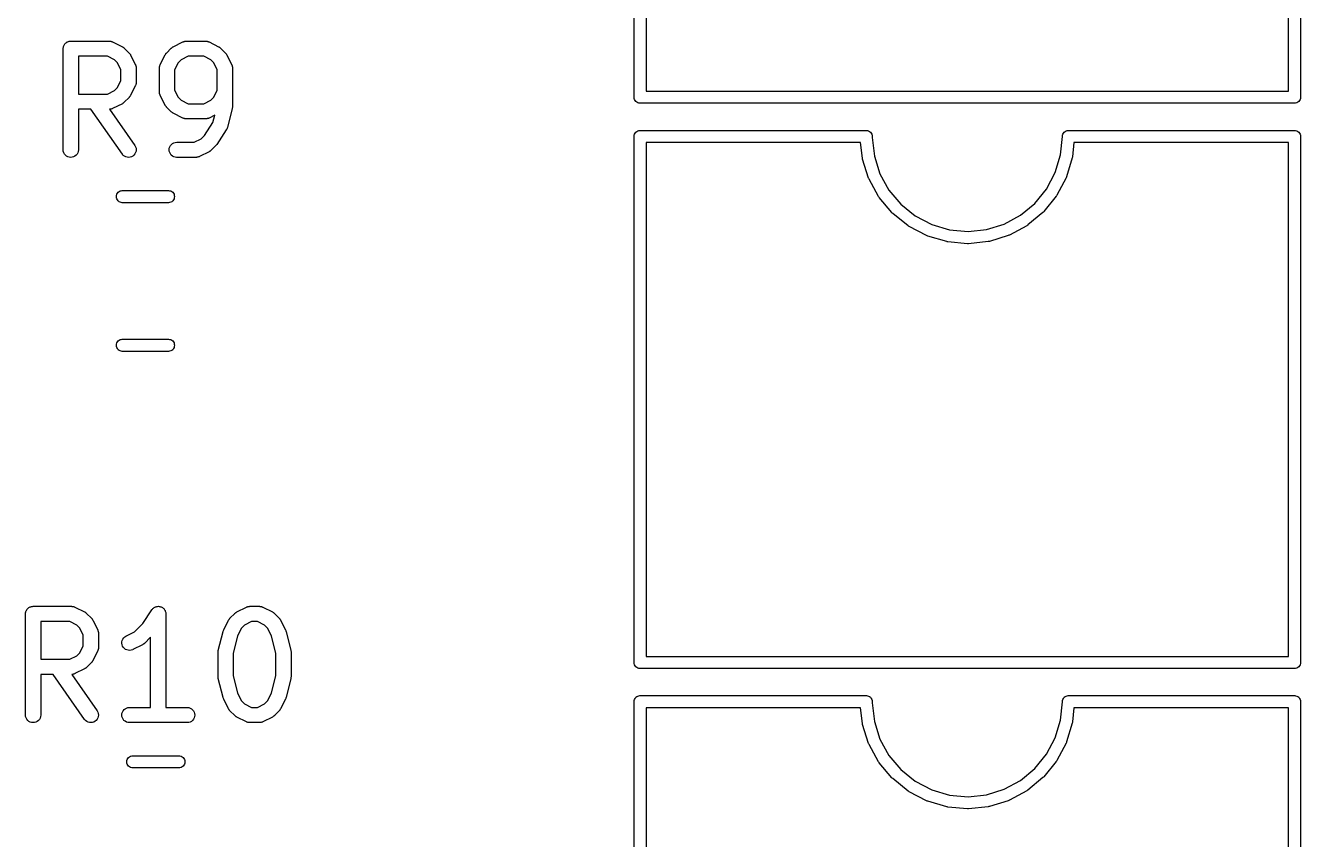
# Model space of a CAD drawing. Extents: x 59.2 to 126.8, y -130.7 to -65.9.
# Drawn here: x 99.41 to 112.02, y -114.47 to -106.42 of the extents above; entities that cross this region are included whole.
import ezdxf

# ---------------------------------------------------------------- set-up
doc = ezdxf.new("R2010")
doc.units = 0
doc.layers.add('BLACK', color=7, linetype='CONTINUOUS')

msp = doc.modelspace()

# ---------------------------------------------------------------- linework, layer by layer
at = {"layer": 'BLACK', "linetype": 'CONTINUOUS'}
for p, q in [((105.429, -107.127), (105.429, -101.933)), ((105.549, -101.99), (105.549, -107.07)), ((111.899, -107.07), (111.899, -101.99)), ((112.019, -101.933), (112.019, -107.127)), ((99.7829, -106.649), (99.7837, -106.642)), ((99.7829, -106.65), (99.7829, -106.649)), ((99.7829, -107.65), (99.7829, -106.65)), ((99.7829, -106.65), (99.7829, -106.65)), ((99.7829, -106.65), (99.7829, -106.65)), ((99.7829, -106.65), (99.7829, -106.65)), ((99.7837, -106.642), (99.7844, -106.635)), ((99.7844, -106.635), (99.7845, -106.635)), ((99.7845, -106.635), (99.7867, -106.628)), ((99.7845, -106.635), (99.7845, -106.635)), ((99.7867, -106.628), (99.7888, -106.621)), ((99.7888, -106.621), (99.7889, -106.621)), ((99.7889, -106.621), (99.789, -106.621)), ((99.789, -106.621), (99.7924, -106.615)), ((99.7924, -106.615), (99.7957, -106.608)), ((99.7957, -106.608), (99.7959, -106.608)), ((99.7959, -106.608), (99.796, -106.608)), ((99.796, -106.608), (99.8006, -106.603)), ((99.8006, -106.603), (99.8051, -106.597)), ((99.8051, -106.597), (99.8053, -106.597)), ((99.8053, -106.597), (99.8054, -106.597)), ((99.8054, -106.597), (99.8109, -106.592)), ((99.8109, -106.592), (99.8164, -106.588)), ((99.8164, -106.588), (99.8166, -106.588)), ((99.8166, -106.588), (99.8168, -106.588)), ((99.8168, -106.588), (99.8231, -106.584)), ((99.8231, -106.584), (99.8293, -106.581)), ((99.8293, -106.581), (99.8296, -106.581)), ((99.8296, -106.581), (99.8298, -106.581)), ((99.8298, -106.581), (99.8366, -106.579)), ((99.8366, -106.579), (99.8433, -106.577)), ((99.8433, -106.577), (99.8436, -106.577)), ((99.8436, -106.577), (99.8438, -106.577)), ((99.8438, -106.577), (99.8509, -106.576)), ((99.8509, -106.576), (99.8579, -106.575)), ((99.8579, -106.575), (100.239, -106.575)), ((100.239, -106.575), (100.24, -106.575)), ((100.24, -106.575), (100.242, -106.576)), ((100.242, -106.576), (100.244, -106.576)), ((100.244, -106.576), (100.249, -106.576)), ((100.249, -106.576), (100.254, -106.577)), ((100.254, -106.577), (100.257, -106.578)), ((100.257, -106.578), (100.259, -106.578)), ((100.259, -106.578), (100.264, -106.58)), ((100.264, -106.58), (100.268, -106.581)), ((100.268, -106.581), (100.27, -106.583)), ((100.27, -106.583), (100.272, -106.583)), ((100.272, -106.583), (100.368, -106.631)), ((100.368, -106.631), (100.369, -106.631)), ((100.369, -106.631), (100.372, -106.634)), ((100.372, -106.634), (100.376, -106.636)), ((100.376, -106.636), (100.378, -106.638)), ((100.378, -106.638), (100.381, -106.639)), ((100.381, -106.639), (100.384, -106.642)), ((100.384, -106.642), (100.387, -106.645)), ((100.387, -106.645), (100.435, -106.693)), ((100.805, -106.693), (100.852, -106.645)), ((100.852, -106.645), (100.853, -106.644)), ((100.853, -106.644), (100.857, -106.642)), ((100.857, -106.642), (100.86, -106.639)), ((100.86, -106.639), (100.862, -106.637)), ((100.862, -106.637), (100.865, -106.635)), ((100.865, -106.635), (100.868, -106.633)), ((100.868, -106.633), (100.872, -106.631)), ((100.872, -106.631), (100.967, -106.583)), ((100.967, -106.583), (100.968, -106.583)), ((100.968, -106.583), (100.97, -106.582)), ((100.97, -106.582), (100.972, -106.581)), ((100.972, -106.581), (100.977, -106.58)), ((100.977, -106.58), (100.982, -106.578)), ((100.982, -106.578), (100.984, -106.577)), ((100.984, -106.577), (100.986, -106.577)), ((100.986, -106.577), (100.991, -106.576)), ((100.991, -106.576), (100.996, -106.576)), ((100.996, -106.576), (100.999, -106.576)), ((100.999, -106.576), (101.001, -106.575)), ((101.001, -106.575), (101.191, -106.575)), ((101.191, -106.575), (101.192, -106.575)), ((101.192, -106.575), (101.194, -106.576)), ((101.194, -106.576), (101.197, -106.576)), ((101.197, -106.576), (101.202, -106.576)), ((101.202, -106.576), (101.207, -106.577)), ((101.207, -106.577), (101.209, -106.578)), ((101.209, -106.578), (101.211, -106.578)), ((101.211, -106.578), (101.216, -106.58)), ((101.216, -106.58), (101.221, -106.581)), ((101.221, -106.581), (101.223, -106.583)), ((101.223, -106.583), (101.225, -106.583)), ((101.225, -106.583), (101.32, -106.631)), ((101.32, -106.631), (101.321, -106.631)), ((101.321, -106.631), (101.324, -106.634)), ((101.324, -106.634), (101.328, -106.636)), ((101.328, -106.636), (101.331, -106.638)), ((101.331, -106.638), (101.333, -106.639)), ((101.333, -106.639), (101.336, -106.642)), ((101.336, -106.642), (101.34, -106.645)), ((101.34, -106.645), (101.387, -106.693)), ((99.9329, -106.725), (99.9329, -107.099)), ((100.221, -106.725), (99.9329, -106.725)), ((100.29, -106.76), (100.221, -106.725)), ((100.32, -106.79), (100.29, -106.76)), ((100.354, -106.859), (100.32, -106.79)), ((100.435, -106.693), (100.435, -106.693)), ((100.435, -106.693), (100.438, -106.697)), ((100.438, -106.697), (100.441, -106.7)), ((100.441, -106.7), (100.443, -106.702)), ((100.443, -106.702), (100.445, -106.705)), ((100.445, -106.705), (100.447, -106.709)), ((100.447, -106.709), (100.449, -106.712)), ((100.449, -106.712), (100.496, -106.807)), ((100.743, -106.807), (100.791, -106.712)), ((100.791, -106.711), (100.794, -106.708)), ((100.791, -106.712), (100.791, -106.711)), ((100.794, -106.708), (100.796, -106.704)), ((100.796, -106.704), (100.798, -106.701)), ((100.798, -106.701), (100.799, -106.699)), ((100.799, -106.699), (100.802, -106.696)), ((100.802, -106.696), (100.805, -106.693)), ((100.92, -106.79), (100.885, -106.859)), ((100.95, -106.76), (100.92, -106.79)), ((101.018, -106.725), (100.95, -106.76)), ((101.174, -106.725), (101.018, -106.725)), ((101.242, -106.76), (101.174, -106.725)), ((101.272, -106.79), (101.242, -106.76)), ((101.307, -106.859), (101.272, -106.79)), ((101.387, -106.693), (101.388, -106.693)), ((101.388, -106.693), (101.39, -106.697)), ((101.39, -106.697), (101.393, -106.7)), ((101.393, -106.7), (101.395, -106.702)), ((101.395, -106.702), (101.397, -106.705)), ((101.397, -106.705), (101.399, -106.709)), ((101.399, -106.709), (101.401, -106.712)), ((101.401, -106.712), (101.449, -106.807)), ((100.354, -106.966), (100.354, -106.859)), ((100.496, -106.807), (100.497, -106.808)), ((100.497, -106.808), (100.498, -106.81)), ((100.498, -106.81), (100.499, -106.812)), ((100.499, -106.812), (100.5, -106.817)), ((100.5, -106.817), (100.502, -106.822)), ((100.502, -106.822), (100.502, -106.824)), ((100.502, -106.824), (100.503, -106.826)), ((100.503, -106.826), (100.503, -106.831)), ((100.503, -106.831), (100.504, -106.836)), ((100.504, -106.836), (100.504, -106.839)), ((100.504, -106.839), (100.504, -106.841)), ((100.504, -106.841), (100.504, -106.984)), ((100.735, -106.835), (100.736, -106.83)), ((100.736, -106.838), (100.735, -106.835)), ((100.735, -106.84), (100.736, -106.838)), ((100.735, -106.841), (100.735, -106.84)), ((100.735, -107.079), (100.735, -106.841)), ((100.736, -106.83), (100.737, -106.825)), ((100.737, -106.825), (100.738, -106.823)), ((100.738, -106.821), (100.74, -106.816)), ((100.738, -106.823), (100.738, -106.821)), ((100.74, -106.816), (100.741, -106.811)), ((100.741, -106.811), (100.742, -106.809)), ((100.742, -106.809), (100.743, -106.807)), ((100.885, -106.859), (100.885, -107.061)), ((101.307, -107.061), (101.307, -106.859)), ((101.449, -106.807), (101.449, -106.808)), ((101.449, -106.808), (101.45, -106.81)), ((101.45, -106.81), (101.451, -106.812)), ((101.451, -106.812), (101.453, -106.817)), ((101.453, -106.817), (101.454, -106.822)), ((101.454, -106.822), (101.455, -106.824)), ((101.455, -106.824), (101.455, -106.826)), ((101.455, -106.826), (101.456, -106.831)), ((101.456, -106.831), (101.457, -106.836)), ((101.457, -106.836), (101.456, -106.839)), ((101.456, -106.839), (101.457, -106.841)), ((101.457, -106.841), (101.457, -107.222)), ((100.29, -107.065), (100.32, -107.035)), ((100.32, -107.035), (100.354, -106.966)), ((100.496, -107.017), (100.449, -107.112)), ((100.497, -107.015), (100.496, -107.017)), ((100.498, -107.013), (100.497, -107.015)), ((100.5, -107.008), (100.498, -107.013)), ((100.502, -107.004), (100.5, -107.008)), ((100.503, -106.999), (100.502, -107.001)), ((100.502, -107.001), (100.502, -107.004)), ((100.504, -106.989), (100.503, -106.994)), ((100.503, -106.994), (100.503, -106.999)), ((100.504, -106.984), (100.504, -106.985)), ((100.504, -106.985), (100.504, -106.987)), ((100.504, -106.987), (100.504, -106.989)), ((99.9329, -107.099), (100.221, -107.099)), ((100.221, -107.099), (100.29, -107.065)), ((100.435, -107.132), (100.387, -107.18)), ((100.437, -107.129), (100.435, -107.132)), ((100.44, -107.126), (100.437, -107.129)), ((100.442, -107.123), (100.44, -107.126)), ((100.444, -107.121), (100.442, -107.123)), ((100.446, -107.117), (100.444, -107.121)), ((100.448, -107.113), (100.446, -107.117)), ((100.449, -107.112), (100.448, -107.113)), ((100.736, -107.081), (100.735, -107.079)), ((100.735, -107.083), (100.736, -107.081)), ((100.736, -107.088), (100.735, -107.083)), ((100.737, -107.094), (100.736, -107.088)), ((100.737, -107.096), (100.737, -107.094)), ((100.738, -107.098), (100.737, -107.096)), ((100.739, -107.103), (100.738, -107.098)), ((100.741, -107.108), (100.739, -107.103)), ((100.742, -107.109), (100.741, -107.108)), ((100.743, -107.112), (100.742, -107.109)), ((100.791, -107.208), (100.743, -107.112)), ((100.743, -107.112), (100.743, -107.112)), ((100.885, -107.061), (100.92, -107.13)), ((100.92, -107.13), (100.95, -107.16)), ((100.95, -107.16), (101.018, -107.194)), ((101.174, -107.194), (101.242, -107.16)), ((101.242, -107.16), (101.272, -107.13)), ((101.272, -107.13), (101.307, -107.061)), ((105.429, -107.13), (105.429, -107.127)), ((105.43, -107.142), (105.429, -107.13)), ((105.433, -107.153), (105.43, -107.142)), ((105.439, -107.163), (105.433, -107.153)), ((105.446, -107.173), (105.439, -107.163)), ((105.456, -107.18), (105.446, -107.173)), ((105.549, -107.07), (111.899, -107.07)), ((112.002, -107.173), (111.992, -107.18)), ((112.009, -107.163), (112.002, -107.173)), ((112.015, -107.153), (112.009, -107.163)), ((112.018, -107.142), (112.015, -107.153)), ((112.019, -107.13), (112.018, -107.142)), ((112.019, -107.127), (112.019, -107.13)), ((100.057, -107.249), (99.9329, -107.249)), ((99.9329, -107.249), (99.9329, -107.65)), ((100.368, -107.693), (100.057, -107.249)), ((100.241, -107.249), (100.24, -107.249)), ((100.24, -107.249), (100.491, -107.607)), ((100.243, -107.249), (100.241, -107.249)), ((100.248, -107.248), (100.243, -107.249)), ((100.253, -107.248), (100.248, -107.248)), ((100.256, -107.247), (100.253, -107.248)), ((100.258, -107.247), (100.256, -107.247)), ((100.263, -107.245), (100.258, -107.247)), ((100.267, -107.244), (100.263, -107.245)), ((100.269, -107.242), (100.267, -107.244)), ((100.271, -107.242), (100.269, -107.242)), ((100.272, -107.241), (100.271, -107.242)), ((100.368, -107.194), (100.272, -107.241)), ((100.371, -107.191), (100.368, -107.194)), ((100.375, -107.189), (100.371, -107.191)), ((100.377, -107.188), (100.375, -107.189)), ((100.38, -107.186), (100.377, -107.188)), ((100.383, -107.183), (100.38, -107.186)), ((100.386, -107.18), (100.383, -107.183)), ((100.387, -107.18), (100.386, -107.18)), ((100.793, -107.211), (100.791, -107.208)), ((100.795, -107.215), (100.793, -107.211)), ((100.797, -107.217), (100.795, -107.215)), ((100.799, -107.22), (100.797, -107.217)), ((100.802, -107.223), (100.799, -107.22)), ((100.804, -107.226), (100.802, -107.223)), ((100.805, -107.227), (100.804, -107.226)), ((100.852, -107.275), (100.805, -107.227)), ((100.856, -107.278), (100.852, -107.275)), ((100.859, -107.28), (100.856, -107.278)), ((100.861, -107.282), (100.859, -107.28)), ((100.864, -107.284), (100.861, -107.282)), ((100.868, -107.286), (100.864, -107.284)), ((100.871, -107.288), (100.868, -107.286)), ((100.872, -107.289), (100.871, -107.288)), ((100.967, -107.337), (100.872, -107.289)), ((101.018, -107.194), (101.174, -107.194)), ((101.454, -107.24), (101.407, -107.43)), ((101.455, -107.239), (101.454, -107.24)), ((101.456, -107.231), (101.455, -107.237)), ((101.455, -107.237), (101.455, -107.239)), ((101.457, -107.226), (101.456, -107.231)), ((101.457, -107.222), (101.457, -107.223)), ((101.457, -107.223), (101.457, -107.224)), ((101.457, -107.224), (101.457, -107.226)), ((105.466, -107.186), (105.456, -107.18)), ((105.477, -107.189), (105.466, -107.186)), ((105.486, -107.19), (105.477, -107.189)), ((105.489, -107.19), (105.486, -107.19)), ((105.486, -107.19), (105.486, -107.19)), ((105.492, -107.19), (105.489, -107.19)), ((111.956, -107.19), (105.492, -107.19)), ((111.959, -107.19), (111.956, -107.19)), ((111.962, -107.19), (111.959, -107.19)), ((111.971, -107.189), (111.962, -107.19)), ((111.962, -107.19), (111.962, -107.19)), ((111.982, -107.186), (111.971, -107.189)), ((111.992, -107.18), (111.982, -107.186)), ((100.969, -107.337), (100.967, -107.337)), ((100.971, -107.338), (100.969, -107.337)), ((100.976, -107.34), (100.971, -107.338)), ((100.981, -107.342), (100.976, -107.34)), ((100.983, -107.342), (100.981, -107.342)), ((100.985, -107.343), (100.983, -107.342)), ((100.99, -107.343), (100.985, -107.343)), ((100.995, -107.344), (100.99, -107.343)), ((100.998, -107.344), (100.995, -107.344)), ((101, -107.344), (100.998, -107.344)), ((101.001, -107.344), (101, -107.344)), ((101.191, -107.344), (101.001, -107.344)), ((101.181, -107.507), (101.264, -107.381)), ((101.193, -107.344), (101.191, -107.344)), ((101.196, -107.344), (101.193, -107.344)), ((101.201, -107.344), (101.196, -107.344)), ((101.206, -107.343), (101.201, -107.344)), ((101.208, -107.342), (101.206, -107.343)), ((101.21, -107.342), (101.208, -107.342)), ((101.215, -107.34), (101.21, -107.342)), ((101.22, -107.339), (101.215, -107.34)), ((101.222, -107.338), (101.22, -107.339)), ((101.224, -107.337), (101.222, -107.338)), ((101.225, -107.337), (101.224, -107.337)), ((101.283, -107.307), (101.225, -107.337)), ((101.264, -107.381), (101.283, -107.307)), ((101.078, -107.575), (101.147, -107.541)), ((101.147, -107.541), (101.181, -107.507)), ((101.396, -107.454), (101.301, -107.597)), ((101.399, -107.449), (101.396, -107.454)), ((101.401, -107.445), (101.399, -107.449)), ((101.402, -107.443), (101.401, -107.445)), ((101.403, -107.441), (101.402, -107.443)), ((101.405, -107.436), (101.403, -107.441)), ((101.407, -107.431), (101.405, -107.436)), ((101.407, -107.43), (101.407, -107.431)), ((105.429, -107.518), (105.43, -107.506)), ((105.429, -107.521), (105.429, -107.518)), ((105.429, -112.715), (105.429, -107.521)), ((105.43, -107.506), (105.433, -107.495)), ((105.433, -107.495), (105.439, -107.485)), ((105.439, -107.485), (105.446, -107.475)), ((105.446, -107.475), (105.456, -107.468)), ((105.456, -107.468), (105.466, -107.462)), ((105.466, -107.462), (105.477, -107.459)), ((105.477, -107.459), (105.486, -107.458)), ((105.486, -107.458), (105.489, -107.458)), ((105.489, -107.458), (105.492, -107.458)), ((105.492, -107.458), (107.727, -107.458)), ((107.727, -107.458), (107.736, -107.459)), ((107.736, -107.459), (107.747, -107.462)), ((107.747, -107.462), (107.757, -107.468)), ((107.757, -107.468), (107.767, -107.475)), ((107.767, -107.475), (107.774, -107.485)), ((107.774, -107.485), (107.78, -107.495)), ((107.78, -107.495), (107.783, -107.506)), ((107.783, -107.506), (107.784, -107.518)), ((107.784, -107.518), (107.784, -107.521)), ((107.784, -107.521), (107.784, -107.528)), ((107.784, -107.528), (107.805, -107.713)), ((109.646, -107.701), (109.664, -107.518)), ((109.664, -107.512), (109.665, -107.506)), ((109.664, -107.518), (109.664, -107.512)), ((109.664, -107.512), (109.664, -107.512)), ((109.664, -107.512), (109.664, -107.512)), ((109.664, -107.518), (109.664, -107.518)), ((109.665, -107.506), (109.668, -107.495)), ((109.668, -107.495), (109.674, -107.485)), ((109.674, -107.485), (109.681, -107.475)), ((109.681, -107.475), (109.691, -107.468)), ((109.691, -107.468), (109.701, -107.462)), ((109.701, -107.462), (109.712, -107.459)), ((109.712, -107.459), (109.721, -107.458)), ((109.721, -107.458), (111.956, -107.458)), ((111.956, -107.458), (111.959, -107.458)), ((111.959, -107.458), (111.962, -107.458)), ((111.962, -107.458), (111.971, -107.459)), ((111.971, -107.459), (111.982, -107.462)), ((111.982, -107.462), (111.992, -107.468)), ((111.992, -107.468), (112.002, -107.475)), ((112.002, -107.475), (112.009, -107.485)), ((112.009, -107.485), (112.015, -107.495)), ((112.015, -107.495), (112.018, -107.506)), ((112.018, -107.506), (112.019, -107.514)), ((112.019, -107.514), (112.019, -107.518)), ((112.019, -107.518), (112.019, -107.521)), ((112.019, -107.521), (112.019, -112.715)), ((99.7843, -107.665), (99.7829, -107.65)), ((99.7886, -107.679), (99.7843, -107.665)), ((99.7954, -107.692), (99.7886, -107.679)), ((99.9313, -107.666), (99.9268, -107.68)), ((99.9329, -107.651), (99.9313, -107.666)), ((99.9329, -107.65), (99.9329, -107.651)), ((100.491, -107.607), (100.491, -107.608)), ((100.491, -107.608), (100.498, -107.621)), ((100.499, -107.678), (100.492, -107.691)), ((100.498, -107.621), (100.503, -107.635)), ((100.503, -107.664), (100.499, -107.678)), ((100.503, -107.635), (100.504, -107.65)), ((100.504, -107.65), (100.503, -107.664)), ((100.831, -107.65), (100.832, -107.635)), ((100.832, -107.664), (100.831, -107.65)), ((100.832, -107.635), (100.836, -107.621)), ((100.836, -107.678), (100.832, -107.664)), ((100.836, -107.621), (100.843, -107.608)), ((100.843, -107.691), (100.836, -107.678)), ((100.843, -107.608), (100.853, -107.597)), ((100.853, -107.597), (100.864, -107.588)), ((100.864, -107.588), (100.877, -107.581)), ((100.877, -107.581), (100.891, -107.577)), ((100.891, -107.577), (100.906, -107.575)), ((100.906, -107.575), (101.078, -107.575)), ((101.225, -107.67), (101.13, -107.717)), ((101.228, -107.668), (101.225, -107.67)), ((101.232, -107.666), (101.228, -107.668)), ((101.235, -107.664), (101.232, -107.666)), ((101.237, -107.662), (101.235, -107.664)), ((101.24, -107.659), (101.237, -107.662)), ((101.244, -107.657), (101.24, -107.659)), ((101.292, -107.608), (101.244, -107.656)), ((101.244, -107.656), (101.244, -107.657)), ((101.296, -107.603), (101.292, -107.608)), ((101.301, -107.598), (101.296, -107.603)), ((101.301, -107.597), (101.301, -107.597)), ((101.301, -107.597), (101.301, -107.597)), ((101.301, -107.597), (101.301, -107.597)), ((101.301, -107.597), (101.301, -107.598)), ((107.669, -107.578), (105.549, -107.578)), ((105.549, -107.578), (105.549, -112.658)), ((107.686, -107.733), (107.669, -107.578)), ((109.778, -107.578), (109.765, -107.718)), ((111.899, -107.578), (109.778, -107.578)), ((111.899, -112.658), (111.899, -107.578)), ((99.8047, -107.703), (99.7954, -107.692)), ((99.816, -107.713), (99.8047, -107.703)), ((99.8288, -107.72), (99.816, -107.713)), ((99.8428, -107.724), (99.8288, -107.72)), ((99.8574, -107.725), (99.8428, -107.724)), ((99.872, -107.724), (99.8574, -107.725)), ((99.886, -107.72), (99.872, -107.724)), ((99.899, -107.713), (99.886, -107.72)), ((99.9104, -107.704), (99.899, -107.713)), ((99.9198, -107.693), (99.9104, -107.704)), ((99.9268, -107.68), (99.9198, -107.693)), ((100.377, -107.705), (100.368, -107.693)), ((100.389, -107.714), (100.377, -107.705)), ((100.402, -107.72), (100.389, -107.714)), ((100.416, -107.724), (100.402, -107.72)), ((100.431, -107.725), (100.416, -107.724)), ((100.445, -107.724), (100.431, -107.725)), ((100.459, -107.719), (100.445, -107.724)), ((100.472, -107.712), (100.459, -107.719)), ((100.483, -107.703), (100.472, -107.712)), ((100.492, -107.691), (100.483, -107.703)), ((100.852, -107.703), (100.843, -107.691)), ((100.863, -107.712), (100.852, -107.703)), ((100.876, -107.719), (100.863, -107.712)), ((100.89, -107.724), (100.876, -107.719)), ((100.904, -107.725), (100.89, -107.724)), ((100.906, -107.725), (100.904, -107.725)), ((101.096, -107.725), (100.906, -107.725)), ((101.098, -107.725), (101.096, -107.725)), ((101.1, -107.725), (101.098, -107.725)), ((101.105, -107.724), (101.1, -107.725)), ((101.111, -107.724), (101.105, -107.724)), ((101.113, -107.723), (101.111, -107.724)), ((101.115, -107.723), (101.113, -107.723)), ((101.12, -107.721), (101.115, -107.723)), ((101.125, -107.72), (101.12, -107.721)), ((101.127, -107.719), (101.125, -107.72)), ((101.129, -107.718), (101.127, -107.719)), ((101.13, -107.717), (101.129, -107.718)), ((107.687, -107.738), (107.686, -107.733)), ((107.688, -107.743), (107.687, -107.738)), ((107.689, -107.744), (107.688, -107.743)), ((107.748, -107.93), (107.689, -107.744)), ((107.805, -107.713), (107.86, -107.888)), ((109.593, -107.876), (109.646, -107.701)), ((109.762, -107.73), (109.706, -107.916)), ((109.763, -107.724), (109.762, -107.73)), ((109.765, -107.719), (109.763, -107.724)), ((109.765, -107.718), (109.765, -107.719)), ((107.75, -107.935), (107.748, -107.93)), ((107.86, -107.888), (107.949, -108.049)), ((109.507, -108.038), (109.593, -107.876)), ((109.702, -107.927), (109.61, -108.1)), ((109.704, -107.922), (109.702, -107.927)), ((109.706, -107.917), (109.704, -107.922)), ((109.706, -107.916), (109.706, -107.917)), ((100.335, -108.063), (100.346, -108.057)), ((100.346, -108.057), (100.357, -108.054)), ((100.357, -108.054), (100.366, -108.053)), ((100.366, -108.053), (100.826, -108.053)), ((100.826, -108.053), (100.835, -108.054)), ((100.835, -108.054), (100.846, -108.057)), ((100.846, -108.057), (100.857, -108.063)), ((107.752, -107.94), (107.75, -107.935)), ((107.752, -107.941), (107.752, -107.94)), ((107.846, -108.112), (107.752, -107.941)), ((107.949, -108.049), (108.067, -108.189)), ((109.391, -108.18), (109.507, -108.038)), ((100.309, -108.113), (100.31, -108.101)), ((100.31, -108.125), (100.309, -108.113)), ((100.31, -108.101), (100.313, -108.09)), ((100.313, -108.136), (100.31, -108.125)), ((100.313, -108.09), (100.319, -108.08)), ((100.319, -108.146), (100.313, -108.136)), ((100.319, -108.08), (100.326, -108.07)), ((100.326, -108.156), (100.319, -108.146)), ((100.326, -108.07), (100.335, -108.063)), ((100.335, -108.163), (100.326, -108.156)), ((100.346, -108.169), (100.335, -108.163)), ((100.357, -108.172), (100.346, -108.169)), ((100.366, -108.173), (100.357, -108.172)), ((100.826, -108.173), (100.366, -108.173)), ((100.835, -108.172), (100.826, -108.173)), ((100.846, -108.169), (100.835, -108.172)), ((100.857, -108.163), (100.846, -108.169)), ((100.857, -108.063), (100.866, -108.07)), ((100.866, -108.156), (100.857, -108.163)), ((100.866, -108.07), (100.873, -108.08)), ((100.873, -108.146), (100.866, -108.156)), ((100.873, -108.08), (100.879, -108.09)), ((100.879, -108.136), (100.873, -108.146)), ((100.879, -108.09), (100.882, -108.101)), ((100.882, -108.125), (100.879, -108.136)), ((100.882, -108.101), (100.883, -108.113)), ((100.883, -108.113), (100.882, -108.125)), ((107.849, -108.116), (107.846, -108.112)), ((107.852, -108.121), (107.849, -108.116)), ((107.853, -108.122), (107.852, -108.121)), ((107.978, -108.271), (107.853, -108.122)), ((109.249, -108.297), (109.391, -108.18)), ((109.603, -108.109), (109.48, -108.261)), ((109.606, -108.105), (109.603, -108.109)), ((109.609, -108.1), (109.606, -108.105)), ((109.61, -108.1), (109.609, -108.1)), ((107.982, -108.275), (107.978, -108.271)), ((107.986, -108.279), (107.982, -108.275)), ((107.987, -108.279), (107.986, -108.279)), ((108.139, -108.402), (107.987, -108.279)), ((108.067, -108.189), (108.209, -108.304)), ((108.209, -108.304), (108.372, -108.389)), ((109.088, -108.384), (109.249, -108.297)), ((109.472, -108.269), (109.321, -108.393)), ((109.476, -108.265), (109.472, -108.269)), ((109.48, -108.261), (109.476, -108.265)), ((109.48, -108.261), (109.48, -108.261)), ((108.143, -108.404), (108.139, -108.402)), ((108.148, -108.408), (108.143, -108.404)), ((108.149, -108.408), (108.148, -108.408)), ((108.322, -108.498), (108.149, -108.408)), ((108.372, -108.389), (108.548, -108.441)), ((108.913, -108.439), (109.088, -108.384)), ((109.312, -108.4), (109.14, -108.493)), ((109.316, -108.397), (109.312, -108.4)), ((109.321, -108.394), (109.316, -108.397)), ((109.321, -108.393), (109.321, -108.394)), ((108.327, -108.5), (108.322, -108.498)), ((108.332, -108.503), (108.327, -108.5)), ((108.52, -108.558), (108.332, -108.503)), ((108.332, -108.503), (108.332, -108.503)), ((108.525, -108.559), (108.52, -108.558)), ((108.53, -108.56), (108.525, -108.559)), ((108.531, -108.56), (108.53, -108.56)), ((108.726, -108.578), (108.531, -108.56)), ((108.548, -108.441), (108.731, -108.458)), ((108.731, -108.458), (108.913, -108.439)), ((108.931, -108.557), (108.737, -108.578)), ((108.937, -108.556), (108.931, -108.557)), ((108.942, -108.555), (108.937, -108.556)), ((108.943, -108.555), (108.942, -108.555)), ((109.129, -108.497), (108.943, -108.555)), ((109.134, -108.495), (109.129, -108.497)), ((109.139, -108.493), (109.134, -108.495)), ((109.14, -108.493), (109.139, -108.493)), ((108.731, -108.578), (108.726, -108.578)), ((108.736, -108.578), (108.731, -108.578)), ((108.737, -108.578), (108.736, -108.578)), ((100.31, -109.571), (100.313, -109.56)), ((100.313, -109.56), (100.319, -109.55)), ((100.319, -109.55), (100.326, -109.54)), ((100.326, -109.54), (100.335, -109.533)), ((100.335, -109.533), (100.346, -109.527)), ((100.346, -109.527), (100.357, -109.524)), ((100.357, -109.524), (100.366, -109.523)), ((100.366, -109.523), (100.826, -109.523)), ((100.826, -109.523), (100.835, -109.524)), ((100.835, -109.524), (100.846, -109.527)), ((100.846, -109.527), (100.857, -109.533)), ((100.857, -109.533), (100.866, -109.54)), ((100.866, -109.54), (100.873, -109.55)), ((100.873, -109.55), (100.879, -109.56)), ((100.879, -109.56), (100.882, -109.571)), ((100.309, -109.583), (100.31, -109.571)), ((100.31, -109.595), (100.309, -109.583)), ((100.313, -109.606), (100.31, -109.595)), ((100.319, -109.616), (100.313, -109.606)), ((100.326, -109.626), (100.319, -109.616)), ((100.335, -109.633), (100.326, -109.626)), ((100.346, -109.639), (100.335, -109.633)), ((100.357, -109.642), (100.346, -109.639)), ((100.366, -109.643), (100.357, -109.642)), ((100.826, -109.643), (100.366, -109.643)), ((100.835, -109.642), (100.826, -109.643)), ((100.846, -109.639), (100.835, -109.642)), ((100.857, -109.633), (100.846, -109.639)), ((100.866, -109.626), (100.857, -109.633)), ((100.873, -109.616), (100.866, -109.626)), ((100.879, -109.606), (100.873, -109.616)), ((100.882, -109.595), (100.879, -109.606)), ((100.882, -109.571), (100.883, -109.583)), ((100.883, -109.583), (100.882, -109.595)), ((99.4119, -112.223), (99.414, -112.216)), ((99.414, -112.216), (99.4161, -112.209)), ((99.4161, -112.209), (99.4162, -112.209)), ((99.4162, -112.209), (99.4163, -112.209)), ((99.4163, -112.209), (99.4197, -112.203)), ((99.4197, -112.203), (99.423, -112.196)), ((99.423, -112.196), (99.4232, -112.196)), ((99.4232, -112.196), (99.4233, -112.196)), ((99.4233, -112.196), (99.4279, -112.191)), ((99.4279, -112.191), (99.4324, -112.185)), ((99.4324, -112.185), (99.4326, -112.185)), ((99.4326, -112.185), (99.4327, -112.185)), ((99.4327, -112.185), (99.4382, -112.18)), ((99.4382, -112.18), (99.4437, -112.176)), ((99.4437, -112.176), (99.4439, -112.176)), ((99.4439, -112.176), (99.4441, -112.176)), ((99.4441, -112.176), (99.4504, -112.172)), ((99.4504, -112.172), (99.4566, -112.169)), ((99.4566, -112.169), (99.4569, -112.169)), ((99.4569, -112.169), (99.4571, -112.169)), ((99.4571, -112.169), (99.4639, -112.167)), ((99.4639, -112.167), (99.4706, -112.165)), ((99.4706, -112.165), (99.4709, -112.165)), ((99.4709, -112.165), (99.4712, -112.165)), ((99.4712, -112.165), (99.4782, -112.164)), ((99.4782, -112.164), (99.4852, -112.163)), ((99.4852, -112.163), (99.8662, -112.163)), ((99.8662, -112.163), (99.8672, -112.163)), ((99.8672, -112.163), (99.8694, -112.164)), ((99.8694, -112.164), (99.8716, -112.164)), ((99.8716, -112.164), (99.8767, -112.164)), ((99.8767, -112.164), (99.8818, -112.165)), ((99.8818, -112.165), (99.8839, -112.166)), ((99.8839, -112.166), (99.886, -112.166)), ((99.886, -112.166), (99.8908, -112.168)), ((99.8908, -112.168), (99.8957, -112.169)), ((99.8957, -112.169), (99.8976, -112.171)), ((99.8976, -112.171), (99.8997, -112.171)), ((99.8997, -112.171), (99.9949, -112.219)), ((100.57, -112.333), (100.661, -112.197)), ((100.661, -112.196), (100.666, -112.19)), ((100.661, -112.197), (100.661, -112.196)), ((100.661, -112.196), (100.661, -112.196)), ((100.661, -112.196), (100.661, -112.196)), ((100.661, -112.196), (100.661, -112.196)), ((100.666, -112.19), (100.671, -112.185)), ((100.671, -112.185), (100.677, -112.18)), ((100.671, -112.185), (100.671, -112.185)), ((100.671, -112.185), (100.671, -112.185)), ((100.677, -112.18), (100.682, -112.176)), ((100.682, -112.176), (100.689, -112.172)), ((100.682, -112.176), (100.682, -112.176)), ((100.682, -112.176), (100.682, -112.176)), ((100.689, -112.172), (100.695, -112.169)), ((100.695, -112.169), (100.703, -112.167)), ((100.695, -112.169), (100.695, -112.169)), ((100.695, -112.169), (100.695, -112.169)), ((100.703, -112.167), (100.709, -112.165)), ((100.709, -112.165), (100.717, -112.164)), ((100.709, -112.165), (100.709, -112.165)), ((100.709, -112.165), (100.709, -112.165)), ((100.717, -112.164), (100.724, -112.163)), ((100.724, -112.163), (100.724, -112.163)), ((100.724, -112.163), (100.731, -112.164)), ((100.724, -112.163), (100.724, -112.163)), ((100.731, -112.164), (100.738, -112.165)), ((100.738, -112.165), (100.738, -112.165)), ((100.738, -112.165), (100.739, -112.165)), ((100.739, -112.165), (100.746, -112.167)), ((100.746, -112.167), (100.752, -112.169)), ((100.752, -112.169), (100.752, -112.169)), ((100.752, -112.169), (100.752, -112.169)), ((100.752, -112.169), (100.759, -112.173)), ((100.759, -112.173), (100.765, -112.176)), ((100.765, -112.176), (100.765, -112.176)), ((100.765, -112.176), (100.765, -112.176)), ((100.765, -112.176), (100.771, -112.181)), ((100.771, -112.181), (100.777, -112.186)), ((100.777, -112.186), (100.777, -112.186)), ((100.777, -112.186), (100.777, -112.186)), ((100.777, -112.186), (100.781, -112.192)), ((100.781, -112.192), (100.786, -112.197)), ((100.786, -112.197), (100.786, -112.197)), ((100.786, -112.197), (100.786, -112.197)), ((100.786, -112.197), (100.79, -112.204)), ((100.79, -112.204), (100.793, -112.21)), ((100.793, -112.21), (100.793, -112.21)), ((100.793, -112.21), (100.793, -112.21)), ((100.793, -112.21), (100.795, -112.217)), ((100.795, -112.217), (100.797, -112.224)), ((101.499, -112.219), (101.595, -112.171)), ((101.595, -112.171), (101.598, -112.17)), ((101.595, -112.171), (101.595, -112.171)), ((101.598, -112.17), (101.599, -112.169)), ((101.599, -112.169), (101.604, -112.168)), ((101.604, -112.168), (101.609, -112.166)), ((101.609, -112.166), (101.611, -112.165)), ((101.611, -112.165), (101.614, -112.165)), ((101.614, -112.165), (101.619, -112.164)), ((101.619, -112.164), (101.624, -112.164)), ((101.624, -112.164), (101.626, -112.164)), ((101.626, -112.164), (101.628, -112.163)), ((101.628, -112.163), (101.723, -112.163)), ((101.723, -112.163), (101.724, -112.163)), ((101.724, -112.163), (101.727, -112.164)), ((101.727, -112.164), (101.729, -112.164)), ((101.729, -112.164), (101.734, -112.164)), ((101.734, -112.164), (101.739, -112.165)), ((101.739, -112.165), (101.741, -112.166)), ((101.741, -112.166), (101.743, -112.166)), ((101.743, -112.166), (101.748, -112.168)), ((101.748, -112.168), (101.753, -112.169)), ((101.753, -112.169), (101.755, -112.171)), ((101.755, -112.171), (101.757, -112.171)), ((101.757, -112.171), (101.852, -112.219)), ((99.4102, -112.237), (99.411, -112.23)), ((99.4102, -112.238), (99.4102, -112.237)), ((99.4102, -113.238), (99.4102, -112.238)), ((99.4102, -112.238), (99.4102, -112.238)), ((99.4102, -112.238), (99.4102, -112.238)), ((99.4102, -112.238), (99.4102, -112.238)), ((99.411, -112.23), (99.4117, -112.223)), ((99.4117, -112.223), (99.4118, -112.223)), ((99.4118, -112.223), (99.4119, -112.223)), ((99.5602, -112.313), (99.5602, -112.687)), ((99.8485, -112.313), (99.5602, -112.313)), ((99.917, -112.348), (99.8485, -112.313)), ((99.9949, -112.219), (99.9959, -112.219)), ((99.9959, -112.219), (99.9994, -112.222)), ((99.9994, -112.222), (100.003, -112.224)), ((100.003, -112.224), (100.006, -112.226)), ((100.006, -112.226), (100.008, -112.227)), ((100.008, -112.227), (100.011, -112.23)), ((100.011, -112.23), (100.014, -112.233)), ((100.014, -112.233), (100.062, -112.281)), ((100.062, -112.281), (100.063, -112.281)), ((100.063, -112.281), (100.065, -112.285)), ((100.065, -112.285), (100.068, -112.288)), ((100.068, -112.288), (100.07, -112.29)), ((100.07, -112.29), (100.072, -112.293)), ((100.072, -112.293), (100.074, -112.297)), ((100.074, -112.297), (100.076, -112.3)), ((100.076, -112.3), (100.124, -112.395)), ((100.488, -112.415), (100.57, -112.333)), ((100.797, -112.224), (100.797, -112.224)), ((100.797, -112.224), (100.797, -112.224)), ((100.797, -112.224), (100.798, -112.231)), ((100.798, -112.231), (100.798, -112.238)), ((100.798, -112.238), (100.798, -113.163)), ((101.371, -112.395), (101.418, -112.3)), ((101.418, -112.3), (101.419, -112.299)), ((101.419, -112.299), (101.421, -112.296)), ((101.421, -112.296), (101.423, -112.292)), ((101.423, -112.292), (101.425, -112.289)), ((101.425, -112.289), (101.427, -112.287)), ((101.427, -112.287), (101.43, -112.284)), ((101.43, -112.284), (101.432, -112.281)), ((101.432, -112.281), (101.48, -112.233)), ((101.48, -112.233), (101.481, -112.232)), ((101.481, -112.232), (101.484, -112.23)), ((101.484, -112.23), (101.487, -112.227)), ((101.487, -112.227), (101.49, -112.225)), ((101.49, -112.225), (101.492, -112.223)), ((101.492, -112.223), (101.496, -112.221)), ((101.496, -112.221), (101.499, -112.219)), ((101.646, -112.313), (101.577, -112.348)), ((101.706, -112.313), (101.646, -112.313)), ((101.774, -112.348), (101.706, -112.313)), ((101.852, -112.219), (101.853, -112.219)), ((101.853, -112.219), (101.857, -112.222)), ((101.857, -112.222), (101.86, -112.224)), ((101.86, -112.224), (101.863, -112.226)), ((101.863, -112.226), (101.865, -112.227)), ((101.865, -112.227), (101.868, -112.23)), ((101.868, -112.23), (101.872, -112.233)), ((101.872, -112.233), (101.919, -112.281)), ((101.919, -112.281), (101.92, -112.281)), ((101.92, -112.281), (101.923, -112.285)), ((101.923, -112.285), (101.925, -112.288)), ((101.925, -112.288), (101.927, -112.29)), ((101.927, -112.29), (101.929, -112.293)), ((101.929, -112.293), (101.931, -112.297)), ((101.931, -112.297), (101.933, -112.3)), ((101.933, -112.3), (101.981, -112.395)), ((99.9474, -112.378), (99.917, -112.348)), ((99.9816, -112.447), (99.9474, -112.378)), ((99.9816, -112.554), (99.9816, -112.447)), ((100.124, -112.395), (100.124, -112.396)), ((100.124, -112.396), (100.125, -112.398)), ((100.125, -112.398), (100.126, -112.4)), ((100.126, -112.4), (100.127, -112.405)), ((100.127, -112.405), (100.129, -112.41)), ((100.129, -112.41), (100.13, -112.412)), ((100.13, -112.412), (100.13, -112.414)), ((100.13, -112.414), (100.131, -112.419)), ((100.131, -112.419), (100.132, -112.424)), ((100.132, -112.424), (100.131, -112.427)), ((100.131, -112.427), (100.132, -112.429)), ((100.132, -112.429), (100.132, -112.572)), ((100.381, -112.475), (100.392, -112.465)), ((100.392, -112.465), (100.404, -112.457)), ((100.404, -112.457), (100.488, -112.415)), ((100.648, -112.467), (100.586, -112.53)), ((100.648, -113.163), (100.648, -112.467)), ((101.317, -112.601), (101.365, -112.411)), ((101.365, -112.409), (101.368, -112.402)), ((101.365, -112.41), (101.365, -112.409)), ((101.365, -112.409), (101.365, -112.409)), ((101.365, -112.411), (101.365, -112.41)), ((101.368, -112.402), (101.37, -112.396)), ((101.37, -112.396), (101.371, -112.395)), ((101.37, -112.396), (101.37, -112.396)), ((101.508, -112.455), (101.465, -112.629)), ((101.547, -112.378), (101.508, -112.455)), ((101.577, -112.348), (101.547, -112.378)), ((101.805, -112.378), (101.774, -112.348)), ((101.843, -112.455), (101.805, -112.378)), ((101.886, -112.629), (101.843, -112.455)), ((101.981, -112.395), (101.981, -112.396)), ((101.981, -112.396), (101.981, -112.397)), ((101.981, -112.397), (101.982, -112.397)), ((101.982, -112.397), (101.984, -112.403)), ((101.984, -112.403), (101.986, -112.41)), ((101.986, -112.41), (101.986, -112.41)), ((101.986, -112.41), (101.987, -112.411)), ((101.987, -112.411), (102.034, -112.601)), ((99.9474, -112.623), (99.9816, -112.554)), ((100.127, -112.596), (100.126, -112.601)), ((100.129, -112.592), (100.127, -112.596)), ((100.13, -112.587), (100.129, -112.589)), ((100.129, -112.589), (100.129, -112.592)), ((100.131, -112.582), (100.13, -112.587)), ((100.132, -112.573), (100.131, -112.575)), ((100.131, -112.575), (100.131, -112.577)), ((100.131, -112.577), (100.131, -112.582)), ((100.132, -112.572), (100.132, -112.573)), ((100.363, -112.514), (100.367, -112.5)), ((100.363, -112.529), (100.363, -112.514)), ((100.365, -112.543), (100.363, -112.529)), ((100.37, -112.557), (100.365, -112.543)), ((100.367, -112.5), (100.373, -112.487)), ((100.378, -112.57), (100.37, -112.557)), ((100.373, -112.487), (100.381, -112.475)), ((100.388, -112.58), (100.378, -112.57)), ((100.4, -112.589), (100.388, -112.58)), ((100.413, -112.595), (100.4, -112.589)), ((100.427, -112.598), (100.413, -112.595)), ((100.47, -112.592), (100.456, -112.597)), ((100.471, -112.591), (100.47, -112.592)), ((100.566, -112.544), (100.471, -112.591)), ((100.57, -112.541), (100.566, -112.544)), ((100.574, -112.539), (100.57, -112.541)), ((100.576, -112.537), (100.574, -112.539)), ((100.579, -112.536), (100.576, -112.537)), ((100.582, -112.533), (100.579, -112.536)), ((100.585, -112.53), (100.582, -112.533)), ((100.586, -112.53), (100.585, -112.53)), ((99.5602, -112.687), (99.8485, -112.687)), ((99.8485, -112.687), (99.917, -112.653)), ((99.917, -112.653), (99.9474, -112.623)), ((100.062, -112.72), (100.014, -112.768)), ((100.065, -112.717), (100.062, -112.72)), ((100.068, -112.714), (100.065, -112.717)), ((100.069, -112.711), (100.068, -112.714)), ((100.071, -112.709), (100.069, -112.711)), ((100.073, -112.705), (100.071, -112.709)), ((100.076, -112.701), (100.073, -112.705)), ((100.124, -112.605), (100.076, -112.7)), ((100.076, -112.7), (100.076, -112.701)), ((100.125, -112.603), (100.124, -112.605)), ((100.126, -112.601), (100.125, -112.603)), ((100.442, -112.599), (100.427, -112.598)), ((100.456, -112.597), (100.442, -112.599)), ((101.315, -112.616), (101.316, -112.61)), ((101.315, -112.617), (101.315, -112.616)), ((101.315, -112.618), (101.315, -112.617)), ((101.315, -112.619), (101.315, -112.618)), ((101.315, -112.857), (101.315, -112.619)), ((101.316, -112.61), (101.317, -112.604)), ((101.317, -112.602), (101.317, -112.601)), ((101.317, -112.604), (101.317, -112.602)), ((101.465, -112.629), (101.465, -112.848)), ((101.886, -112.848), (101.886, -112.629)), ((102.034, -112.601), (102.034, -112.602)), ((102.034, -112.602), (102.035, -112.603)), ((102.035, -112.603), (102.035, -112.605)), ((102.035, -112.605), (102.036, -112.611)), ((102.036, -112.611), (102.036, -112.617)), ((102.036, -112.617), (102.036, -112.618)), ((102.036, -112.618), (102.036, -112.619)), ((102.036, -112.619), (102.036, -112.857)), ((105.429, -112.718), (105.429, -112.715)), ((105.43, -112.73), (105.429, -112.718)), ((105.549, -112.658), (111.899, -112.658)), ((112.019, -112.718), (112.018, -112.73)), ((112.019, -112.715), (112.019, -112.718)), ((99.6843, -112.837), (99.5602, -112.837)), ((99.5602, -112.837), (99.5602, -113.238)), ((99.9952, -113.281), (99.6843, -112.837)), ((99.8684, -112.837), (99.8673, -112.837)), ((99.8673, -112.837), (100.118, -113.195)), ((99.8706, -112.837), (99.8684, -112.837)), ((99.8756, -112.836), (99.8706, -112.837)), ((99.8807, -112.836), (99.8756, -112.836)), ((99.8829, -112.835), (99.8807, -112.836)), ((99.885, -112.835), (99.8829, -112.835)), ((99.8898, -112.833), (99.885, -112.835)), ((99.8947, -112.832), (99.8898, -112.833)), ((99.8967, -112.83), (99.8947, -112.832)), ((99.8988, -112.83), (99.8967, -112.83)), ((99.8997, -112.829), (99.8988, -112.83)), ((99.9949, -112.782), (99.8997, -112.829)), ((99.9985, -112.779), (99.9949, -112.782)), ((100.002, -112.777), (99.9985, -112.779)), ((100.005, -112.776), (100.002, -112.777)), ((100.007, -112.774), (100.005, -112.776)), ((100.01, -112.771), (100.007, -112.774)), ((100.014, -112.768), (100.01, -112.771)), ((100.014, -112.768), (100.014, -112.768)), ((101.465, -112.848), (101.508, -113.022)), ((101.843, -113.022), (101.886, -112.848)), ((105.433, -112.741), (105.43, -112.73)), ((105.439, -112.751), (105.433, -112.741)), ((105.446, -112.761), (105.439, -112.751)), ((105.456, -112.768), (105.446, -112.761)), ((105.466, -112.774), (105.456, -112.768)), ((105.477, -112.777), (105.466, -112.774)), ((105.486, -112.778), (105.477, -112.777)), ((105.489, -112.778), (105.486, -112.778)), ((105.486, -112.778), (105.486, -112.778)), ((105.492, -112.778), (105.489, -112.778)), ((111.956, -112.778), (105.492, -112.778)), ((111.959, -112.778), (111.956, -112.778)), ((111.962, -112.778), (111.959, -112.778)), ((111.971, -112.777), (111.962, -112.778)), ((111.962, -112.778), (111.962, -112.778)), ((111.982, -112.774), (111.971, -112.777)), ((111.992, -112.768), (111.982, -112.774)), ((112.002, -112.761), (111.992, -112.768)), ((112.009, -112.751), (112.002, -112.761)), ((112.015, -112.741), (112.009, -112.751)), ((112.018, -112.73), (112.015, -112.741)), ((101.315, -112.859), (101.315, -112.857)), ((101.315, -112.86), (101.315, -112.859)), ((101.316, -112.866), (101.315, -112.86)), ((101.316, -112.872), (101.316, -112.866)), ((101.317, -112.873), (101.316, -112.872)), ((101.317, -112.875), (101.317, -112.873)), ((101.317, -112.876), (101.317, -112.875)), ((101.365, -113.066), (101.317, -112.876)), ((102.034, -112.876), (101.987, -113.066)), ((102.035, -112.873), (102.034, -112.874)), ((102.034, -112.874), (102.034, -112.876)), ((102.036, -112.861), (102.035, -112.867)), ((102.035, -112.867), (102.035, -112.873)), ((102.036, -112.857), (102.036, -112.858)), ((102.036, -112.858), (102.036, -112.86)), ((102.036, -112.86), (102.036, -112.861)), ((101.365, -113.067), (101.365, -113.066)), ((101.365, -113.066), (101.365, -113.066)), ((101.367, -113.073), (101.365, -113.067)), ((101.37, -113.08), (101.367, -113.073)), ((101.37, -113.081), (101.37, -113.08)), ((101.37, -113.08), (101.37, -113.08)), ((101.371, -113.081), (101.37, -113.081)), ((101.418, -113.177), (101.371, -113.081)), ((101.508, -113.022), (101.547, -113.099)), ((101.547, -113.099), (101.577, -113.129)), ((101.774, -113.129), (101.805, -113.099)), ((101.805, -113.099), (101.843, -113.022)), ((101.981, -113.081), (101.933, -113.177)), ((101.984, -113.074), (101.981, -113.081)), ((101.981, -113.081), (101.981, -113.081)), ((101.981, -113.081), (101.981, -113.081)), ((101.986, -113.068), (101.984, -113.074)), ((101.987, -113.066), (101.986, -113.067)), ((101.986, -113.067), (101.986, -113.067)), ((101.986, -113.067), (101.986, -113.068)), ((105.429, -113.106), (105.43, -113.094)), ((105.43, -113.094), (105.433, -113.083)), ((105.433, -113.083), (105.439, -113.073)), ((105.439, -113.073), (105.446, -113.063)), ((105.446, -113.063), (105.456, -113.056)), ((105.456, -113.056), (105.466, -113.05)), ((105.466, -113.05), (105.477, -113.047)), ((105.477, -113.047), (105.486, -113.046)), ((105.486, -113.046), (105.489, -113.046)), ((105.489, -113.046), (105.492, -113.046)), ((105.492, -113.046), (107.727, -113.046)), ((107.727, -113.046), (107.736, -113.047)), ((107.736, -113.047), (107.747, -113.05)), ((107.747, -113.05), (107.757, -113.056)), ((107.757, -113.056), (107.767, -113.063)), ((107.767, -113.063), (107.774, -113.073)), ((107.774, -113.073), (107.78, -113.083)), ((107.78, -113.083), (107.783, -113.094)), ((107.783, -113.094), (107.784, -113.106)), ((109.664, -113.106), (109.665, -113.094)), ((109.665, -113.094), (109.668, -113.083)), ((109.668, -113.083), (109.674, -113.073)), ((109.674, -113.073), (109.681, -113.063)), ((109.681, -113.063), (109.691, -113.056)), ((109.691, -113.056), (109.701, -113.05)), ((109.701, -113.05), (109.712, -113.047)), ((109.712, -113.047), (109.721, -113.046)), ((109.721, -113.046), (111.956, -113.046)), ((111.956, -113.046), (111.959, -113.046)), ((111.959, -113.046), (111.962, -113.046)), ((111.962, -113.046), (111.971, -113.047)), ((111.971, -113.047), (111.982, -113.05)), ((111.982, -113.05), (111.992, -113.056)), ((111.992, -113.056), (112.002, -113.063)), ((112.002, -113.063), (112.009, -113.073)), ((112.009, -113.073), (112.015, -113.083)), ((112.015, -113.083), (112.018, -113.094)), ((112.018, -113.094), (112.019, -113.102)), ((100.118, -113.195), (100.119, -113.196)), ((100.119, -113.196), (100.126, -113.209)), ((100.126, -113.209), (100.13, -113.223)), ((100.13, -113.223), (100.132, -113.238)), ((100.363, -113.238), (100.364, -113.223)), ((100.364, -113.223), (100.368, -113.209)), ((100.368, -113.209), (100.375, -113.196)), ((100.375, -113.196), (100.385, -113.185)), ((100.385, -113.185), (100.396, -113.176)), ((100.396, -113.176), (100.409, -113.169)), ((100.409, -113.169), (100.423, -113.165)), ((100.423, -113.165), (100.438, -113.163)), ((100.438, -113.163), (100.648, -113.163)), ((100.798, -113.163), (101.009, -113.163)), ((101.009, -113.163), (101.01, -113.163)), ((101.01, -113.163), (101.025, -113.165)), ((101.025, -113.165), (101.039, -113.169)), ((101.039, -113.169), (101.051, -113.176)), ((101.051, -113.176), (101.063, -113.186)), ((101.063, -113.186), (101.072, -113.197)), ((101.072, -113.197), (101.079, -113.21)), ((101.079, -113.21), (101.083, -113.224)), ((101.083, -113.224), (101.084, -113.239)), ((101.42, -113.18), (101.418, -113.177)), ((101.422, -113.184), (101.42, -113.18)), ((101.424, -113.186), (101.422, -113.184)), ((101.426, -113.189), (101.424, -113.186)), ((101.429, -113.192), (101.426, -113.189)), ((101.431, -113.195), (101.429, -113.192)), ((101.432, -113.196), (101.431, -113.195)), ((101.48, -113.244), (101.432, -113.196)), ((101.577, -113.129), (101.646, -113.163)), ((101.646, -113.163), (101.706, -113.163)), ((101.706, -113.163), (101.774, -113.129)), ((101.919, -113.196), (101.872, -113.244)), ((101.922, -113.193), (101.919, -113.196)), ((101.925, -113.19), (101.922, -113.193)), ((101.927, -113.187), (101.925, -113.19)), ((101.928, -113.185), (101.927, -113.187)), ((101.93, -113.181), (101.928, -113.185)), ((101.933, -113.178), (101.93, -113.181)), ((101.933, -113.177), (101.933, -113.178)), ((105.429, -113.109), (105.429, -113.106)), ((105.429, -118.303), (105.429, -113.109)), ((105.549, -113.166), (105.549, -118.246)), ((107.669, -113.166), (105.549, -113.166)), ((107.686, -113.321), (107.669, -113.166)), ((107.784, -113.106), (107.784, -113.109)), ((107.784, -113.109), (107.784, -113.116)), ((107.784, -113.116), (107.805, -113.301)), ((109.646, -113.289), (109.664, -113.106)), ((109.664, -113.106), (109.664, -113.106)), ((109.778, -113.166), (109.765, -113.306)), ((111.899, -113.166), (109.778, -113.166)), ((111.899, -118.246), (111.899, -113.166)), ((112.019, -113.102), (112.019, -113.106)), ((112.019, -113.106), (112.019, -113.109)), ((112.019, -113.109), (112.019, -118.303)), ((99.4116, -113.253), (99.4102, -113.238)), ((99.4159, -113.267), (99.4116, -113.253)), ((99.4227, -113.28), (99.4159, -113.267)), ((99.432, -113.291), (99.4227, -113.28)), ((99.4433, -113.301), (99.432, -113.291)), ((99.4561, -113.308), (99.4433, -113.301)), ((99.4701, -113.312), (99.4561, -113.308)), ((99.4847, -113.313), (99.4701, -113.312)), ((99.4993, -113.312), (99.4847, -113.313)), ((99.5133, -113.308), (99.4993, -113.312)), ((99.5263, -113.301), (99.5133, -113.308)), ((99.5377, -113.292), (99.5263, -113.301)), ((99.5471, -113.281), (99.5377, -113.292)), ((99.5541, -113.268), (99.5471, -113.281)), ((99.5586, -113.254), (99.5541, -113.268)), ((99.5602, -113.239), (99.5586, -113.254)), ((99.5602, -113.238), (99.5602, -113.239)), ((100.005, -113.293), (99.9952, -113.281)), ((100.016, -113.302), (100.005, -113.293)), ((100.029, -113.308), (100.016, -113.302)), ((100.043, -113.312), (100.029, -113.308)), ((100.058, -113.313), (100.043, -113.312)), ((100.072, -113.312), (100.058, -113.313)), ((100.086, -113.307), (100.072, -113.312)), ((100.099, -113.3), (100.086, -113.307)), ((100.11, -113.291), (100.099, -113.3)), ((100.12, -113.279), (100.11, -113.291)), ((100.126, -113.266), (100.12, -113.279)), ((100.13, -113.252), (100.126, -113.266)), ((100.132, -113.238), (100.13, -113.252)), ((100.364, -113.252), (100.363, -113.238)), ((100.368, -113.266), (100.364, -113.252)), ((100.375, -113.279), (100.368, -113.266)), ((100.384, -113.291), (100.375, -113.279)), ((100.395, -113.3), (100.384, -113.291)), ((100.408, -113.307), (100.395, -113.3)), ((100.422, -113.312), (100.408, -113.307)), ((100.437, -113.313), (100.422, -113.312)), ((100.438, -113.313), (100.437, -113.313)), ((101.009, -113.313), (100.438, -113.313)), ((101.024, -113.312), (101.009, -113.313)), ((101.038, -113.308), (101.024, -113.312)), ((101.051, -113.301), (101.038, -113.308)), ((101.062, -113.292), (101.051, -113.301)), ((101.071, -113.28), (101.062, -113.292)), ((101.078, -113.267), (101.071, -113.28)), ((101.082, -113.253), (101.078, -113.267)), ((101.084, -113.239), (101.082, -113.253)), ((101.483, -113.246), (101.48, -113.244)), ((101.486, -113.249), (101.483, -113.246)), ((101.489, -113.251), (101.486, -113.249)), ((101.491, -113.253), (101.489, -113.251)), ((101.495, -113.255), (101.491, -113.253)), ((101.498, -113.257), (101.495, -113.255)), ((101.499, -113.258), (101.498, -113.257)), ((101.595, -113.305), (101.499, -113.258)), ((101.597, -113.306), (101.595, -113.305)), ((101.599, -113.307), (101.597, -113.306)), ((101.603, -113.309), (101.599, -113.307)), ((101.608, -113.311), (101.603, -113.309)), ((101.61, -113.311), (101.608, -113.311)), ((101.612, -113.312), (101.61, -113.311)), ((101.618, -113.312), (101.612, -113.312)), ((101.623, -113.313), (101.618, -113.312)), ((101.625, -113.313), (101.623, -113.313)), ((101.627, -113.313), (101.625, -113.313)), ((101.628, -113.313), (101.627, -113.313)), ((101.723, -113.313), (101.628, -113.313)), ((101.726, -113.313), (101.723, -113.313)), ((101.728, -113.313), (101.726, -113.313)), ((101.733, -113.312), (101.728, -113.313)), ((101.738, -113.312), (101.733, -113.312)), ((101.74, -113.311), (101.738, -113.312)), ((101.742, -113.311), (101.74, -113.311)), ((101.747, -113.309), (101.742, -113.311)), ((101.752, -113.308), (101.747, -113.309)), ((101.754, -113.307), (101.752, -113.308)), ((101.756, -113.306), (101.754, -113.307)), ((101.757, -113.305), (101.756, -113.306)), ((101.852, -113.258), (101.757, -113.305)), ((101.856, -113.256), (101.852, -113.258)), ((101.859, -113.254), (101.856, -113.256)), ((101.862, -113.252), (101.859, -113.254)), ((101.864, -113.25), (101.862, -113.252)), ((101.868, -113.247), (101.864, -113.25)), ((101.871, -113.245), (101.868, -113.247)), ((101.872, -113.244), (101.871, -113.245)), ((107.687, -113.326), (107.686, -113.321)), ((107.688, -113.331), (107.687, -113.326)), ((107.689, -113.332), (107.688, -113.331)), ((107.748, -113.518), (107.689, -113.332)), ((107.805, -113.301), (107.86, -113.476)), ((109.593, -113.464), (109.646, -113.289)), ((109.762, -113.318), (109.706, -113.504)), ((109.763, -113.312), (109.762, -113.318)), ((109.765, -113.307), (109.763, -113.312)), ((109.765, -113.306), (109.765, -113.307)), ((107.86, -113.476), (107.949, -113.637)), ((109.507, -113.626), (109.593, -113.464)), ((107.75, -113.523), (107.748, -113.518)), ((107.752, -113.528), (107.75, -113.523)), ((107.752, -113.529), (107.752, -113.528)), ((107.846, -113.7), (107.752, -113.529)), ((109.702, -113.515), (109.61, -113.688)), ((109.704, -113.51), (109.702, -113.515)), ((109.706, -113.505), (109.704, -113.51)), ((109.706, -113.504), (109.706, -113.505)), ((100.412, -113.701), (100.413, -113.689)), ((100.413, -113.713), (100.412, -113.701)), ((100.413, -113.689), (100.417, -113.678)), ((100.417, -113.724), (100.413, -113.713)), ((100.417, -113.678), (100.422, -113.668)), ((100.422, -113.734), (100.417, -113.724)), ((100.422, -113.668), (100.43, -113.658)), ((100.43, -113.658), (100.439, -113.651)), ((100.439, -113.651), (100.449, -113.645)), ((100.449, -113.645), (100.461, -113.642)), ((100.461, -113.642), (100.469, -113.641)), ((100.469, -113.641), (100.93, -113.641)), ((100.93, -113.641), (100.938, -113.642)), ((100.938, -113.642), (100.95, -113.645)), ((100.95, -113.645), (100.96, -113.651)), ((100.96, -113.651), (100.969, -113.658)), ((100.969, -113.658), (100.977, -113.668)), ((100.977, -113.668), (100.982, -113.678)), ((100.982, -113.724), (100.977, -113.734)), ((100.982, -113.678), (100.986, -113.689)), ((100.986, -113.713), (100.982, -113.724)), ((100.986, -113.689), (100.987, -113.701)), ((100.987, -113.701), (100.986, -113.713)), ((107.849, -113.704), (107.846, -113.7)), ((107.852, -113.709), (107.849, -113.704)), ((107.853, -113.71), (107.852, -113.709)), ((107.978, -113.859), (107.853, -113.71)), ((107.949, -113.637), (108.067, -113.777)), ((109.391, -113.768), (109.507, -113.626)), ((109.603, -113.697), (109.48, -113.849)), ((109.606, -113.693), (109.603, -113.697)), ((109.609, -113.688), (109.606, -113.693)), ((109.61, -113.688), (109.609, -113.688)), ((100.43, -113.744), (100.422, -113.734)), ((100.439, -113.751), (100.43, -113.744)), ((100.449, -113.757), (100.439, -113.751)), ((100.461, -113.76), (100.449, -113.757)), ((100.469, -113.761), (100.461, -113.76)), ((100.93, -113.761), (100.469, -113.761)), ((100.938, -113.76), (100.93, -113.761)), ((100.95, -113.757), (100.938, -113.76)), ((100.96, -113.751), (100.95, -113.757)), ((100.969, -113.744), (100.96, -113.751)), ((100.977, -113.734), (100.969, -113.744)), ((108.067, -113.777), (108.209, -113.892)), ((109.249, -113.885), (109.391, -113.768)), ((109.472, -113.857), (109.321, -113.981)), ((109.476, -113.853), (109.472, -113.857)), ((109.48, -113.849), (109.476, -113.853)), ((109.48, -113.849), (109.48, -113.849)), ((107.982, -113.863), (107.978, -113.859)), ((107.986, -113.867), (107.982, -113.863)), ((107.987, -113.867), (107.986, -113.867)), ((108.139, -113.99), (107.987, -113.867)), ((108.209, -113.892), (108.372, -113.977)), ((108.372, -113.977), (108.548, -114.029)), ((108.913, -114.027), (109.088, -113.972)), ((109.088, -113.972), (109.249, -113.885)), ((109.321, -113.982), (109.316, -113.985)), ((109.321, -113.981), (109.321, -113.982)), ((108.143, -113.992), (108.139, -113.99)), ((108.148, -113.996), (108.143, -113.992)), ((108.149, -113.996), (108.148, -113.996)), ((108.322, -114.086), (108.149, -113.996)), ((108.327, -114.088), (108.322, -114.086)), ((108.332, -114.091), (108.327, -114.088)), ((108.52, -114.146), (108.332, -114.091)), ((108.332, -114.091), (108.332, -114.091)), ((108.548, -114.029), (108.731, -114.046)), ((108.731, -114.046), (108.913, -114.027)), ((109.129, -114.085), (108.943, -114.143)), ((109.134, -114.083), (109.129, -114.085)), ((109.139, -114.081), (109.134, -114.083)), ((109.14, -114.081), (109.139, -114.081)), ((109.312, -113.988), (109.14, -114.081)), ((109.316, -113.985), (109.312, -113.988)), ((108.525, -114.147), (108.52, -114.146)), ((108.53, -114.148), (108.525, -114.147)), ((108.531, -114.148), (108.53, -114.148)), ((108.726, -114.166), (108.531, -114.148)), ((108.731, -114.166), (108.726, -114.166)), ((108.736, -114.166), (108.731, -114.166)), ((108.737, -114.166), (108.736, -114.166)), ((108.931, -114.145), (108.737, -114.166)), ((108.937, -114.144), (108.931, -114.145)), ((108.942, -114.143), (108.937, -114.144)), ((108.943, -114.143), (108.942, -114.143))]:
    msp.add_line(p, q, dxfattribs=at)

doc.saveas('drawing.dxf')
